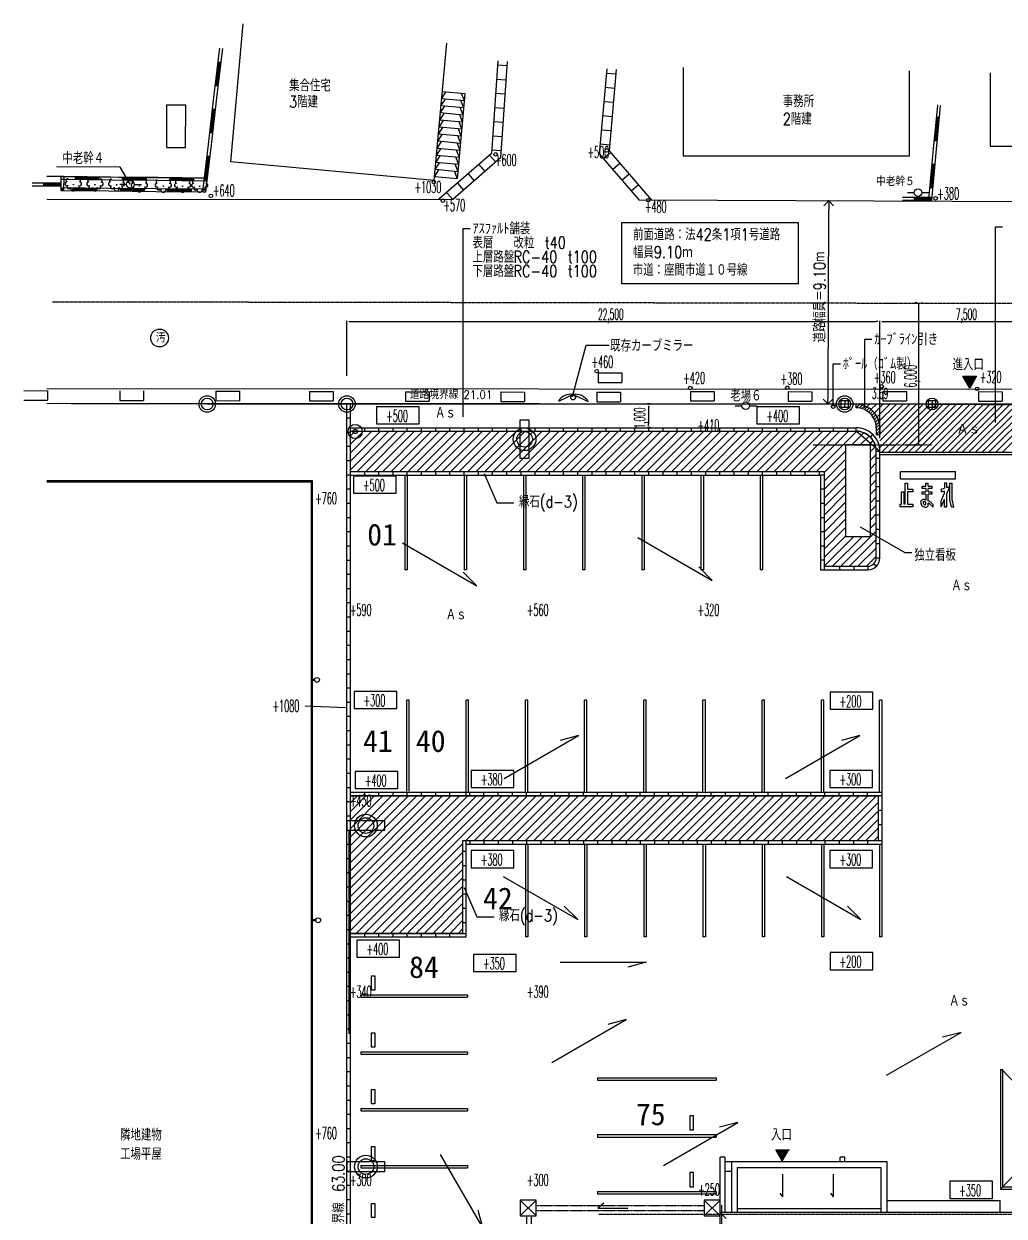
# Model space of a CAD drawing. Header units: millimetres. Extents: x 5204 to 163252, y 3613 to 115772.
# Drawn here: x 8666 to 50058, y 62068 to 112410 of the extents above; entities that cross this region are included whole.
import ezdxf

# ---------------------------------------------------------------- set-up
doc = ezdxf.new("R2010")
doc.units = ezdxf.units.MM
doc.header["$LTSCALE"] = 0.2
doc.linetypes.add('CENTER', pattern=[50.8, 31.75, -6.35, 6.35, -6.35])
doc.linetypes.add('HIDDEN', pattern=[0.375, 0.25, -0.125])
doc.layers.get('Defpoints').update_dxf_attribs({"color": 40})
for name, color, linetype in [('0-1', 7, 'Continuous'), ('0-9', 7, 'Continuous'), ('1_文字', 3, 'Continuous'), ('92 設備記述', 3, 'Continuous'), ('A_緑地', 3, 'Continuous')]:
    doc.layers.add(name, color=color, linetype=linetype)
doc.layers.add('A_通芯', color=8, linetype='Continuous', plot=False)
doc.styles.get("Standard").update_dxf_attribs({"font": 'simplex.shx', "width": 0.8, "height": 700, "bigfont": 'extfont2.shx'})
doc.styles.add('Standard-A', font='romans.shx', dxfattribs={"bigfont": 'extfont2.shx'})
doc.styles.add('ゴシック', font='MS Gothic.ttf', dxfattribs={"height": 4})

msp = doc.modelspace()

# ---------------------------------------------------------------- hatches: boundary and pattern name
at = {"layer": '1_文字'}
h = msp.add_hatch(color=256, dxfattribs=at)
h.dxf.hatch_style = 1
h.paths.add_polyline_path([(48894, 97533), (48317, 97533), (48606, 97034)])
h = msp.add_hatch(color=256, dxfattribs=at)
h.dxf.hatch_style = 1
h.paths.add_polyline_path([(40990, 64874), (40413, 64874), (40702, 64375)])
at = {"layer": 'A_緑地', "lineweight": 5, "true_color": 0x00ff00}
h = msp.add_hatch(dxfattribs=at)
h.set_pattern_fill('ANSI31', color=3, scale=80)
h.paths.add_polyline_path([(22458, 95206), (22458, 93506), (42458, 93506), (42458, 89506), (44308, 89506, 0.414216), (44658, 89856), (44658, 94356, 0.414213), (43808, 95206)])
h.paths.add_polyline_path([(43366, 90771), (44416, 90771), (44416, 94631), (43366, 94631)], flags=16)
h = msp.add_hatch(dxfattribs=at)
h.set_pattern_fill('ANSI31', color=3, scale=80)
h.set_pattern_definition([(45, (46845.02, -984.78), (-179.6051, 179.6051), [])])
h.paths.add_polyline_path([(44742, 79809), (22458, 79809), (22458, 74009), (27192, 74009), (27192, 77909), (44742, 77909)])

# ---------------------------------------------------------------- linework, layer by layer
at = {"layer": '0-1', "color": 7, "linetype": 'Continuous'}
for p, q in [((17918, 112410), (17386, 106578)), ((16695, 109300), (16929, 111286)), ((16819, 109285), (17053, 111271)), ((16929, 111286), (16941, 111387)), ((16929, 111286), (16941, 111387)), ((17053, 111271), (17065, 111373)), ((17053, 111271), (17065, 111373)), ((25991, 105794), (26520, 111600)), ((16766, 109795), (16883, 110788)), ((16895, 110786), (16778, 109793)), ((16791, 109792), (16908, 110785)), ((16920, 110784), (16803, 109790)), ((16816, 109789), (16933, 110782)), ((16945, 110781), (16828, 109787)), ((16840, 109786), (16957, 110779)), ((16970, 110778), (16853, 109785)), ((16865, 109783), (16982, 110776)), ((16995, 110775), (16870, 110789)), ((28681, 110851), (28410, 106939)), ((29080, 110824), (28798, 106747)), ((28669, 110675), (29068, 110648)), ((33276, 110510), (32962, 106918)), ((33260, 110327), (33658, 110293)), ((33674, 110476), (33375, 107051)), ((36512, 110568), (36512, 106834)), ((46057, 106834), (46057, 110420)), ((49461, 110346), (49461, 107241)), ((16878, 109782), (16753, 109796)), ((28627, 110077), (29026, 110049)), ((16461, 107313), (16695, 109300)), ((16585, 107299), (16819, 109285)), ((26306, 109244), (26491, 109527)), ((27274, 109155), (26306, 109244)), ((27301, 109454), (26333, 109542)), ((26974, 105869), (27301, 109454)), ((27274, 109155), (27151, 109470)), ((28586, 109478), (28985, 109451)), ((33208, 109730), (33606, 109695)), ((14698, 107189), (14703, 108989)), ((14703, 108989), (15503, 108986)), ((15498, 107186), (15503, 108986)), ((16532, 107809), (16649, 108802)), ((16661, 108800), (16544, 107807)), ((16557, 107806), (16674, 108799)), ((16686, 108797), (16569, 107804)), ((16582, 107803), (16699, 108796)), ((16711, 108794), (16594, 107801)), ((16606, 107800), (16723, 108793)), ((16736, 108791), (16619, 107798)), ((16631, 107797), (16748, 108790)), ((16761, 108788), (16636, 108803)), ((26251, 108646), (26437, 108930)), ((26279, 108945), (26464, 109228)), ((27247, 108857), (26279, 108945)), ((27220, 108558), (27096, 108873)), ((27247, 108857), (27123, 109172)), ((28544, 108880), (28943, 108852)), ((33155, 109132), (33554, 109097)), ((47067, 106973), (47251, 108965)), ((47191, 106962), (47376, 108953)), ((47251, 108965), (47253, 108986)), ((47251, 108965), (47253, 108986)), ((47376, 108953), (47378, 108975)), ((47376, 108953), (47378, 108975)), ((26197, 108049), (26382, 108332)), ((26224, 108347), (26410, 108631)), ((27192, 108259), (26224, 108347)), ((27220, 108558), (26251, 108646)), ((27165, 107960), (27042, 108275)), ((27192, 108259), (27069, 108574)), ((28503, 108281), (28902, 108253)), ((33103, 108534), (33502, 108499)), ((47125, 107470), (47218, 108466)), ((47230, 108464), (47138, 107469)), ((47150, 107468), (47243, 108463)), ((47255, 108462), (47163, 107466)), ((47175, 107465), (47267, 108461)), ((47280, 108460), (47188, 107464)), ((47200, 107463), (47292, 108459)), ((47330, 108455), (47205, 108467)), ((47305, 108457), (47212, 107462)), ((47225, 107461), (47317, 108456)), ((16644, 107795), (16519, 107810)), ((26142, 107451), (26328, 107735)), ((26170, 107750), (26355, 108033)), ((27138, 107662), (26170, 107750)), ((27165, 107960), (26197, 108049)), ((27138, 107662), (27014, 107977)), ((33051, 107937), (33449, 107902)), ((16227, 105327), (16461, 107313)), ((16351, 105313), (16585, 107299)), ((26115, 107152), (26301, 107436)), ((27111, 107363), (26142, 107451)), ((27083, 107064), (26960, 107379)), ((27111, 107363), (26987, 107678)), ((28462, 107683), (28861, 107655)), ((28462, 107683), (28861, 107655)), ((32999, 107339), (33397, 107304)), ((47237, 107459), (47113, 107471)), ((49461, 107241), (60005, 107241)), ((14698, 107189), (15498, 107186)), ((16298, 105822), (16415, 106815)), ((16427, 106814), (16310, 105821)), ((16323, 105819), (16440, 106812)), ((16452, 106811), (16335, 105818)), ((16347, 105816), (16464, 106810)), ((16477, 106808), (16360, 105815)), ((16372, 105813), (16489, 106807)), ((16502, 106805), (16385, 105812)), ((16397, 105811), (16514, 106804)), ((16527, 106802), (16402, 106817)), ((26061, 106555), (26246, 106838)), ((26088, 106854), (26273, 107137)), ((27056, 106765), (26088, 106854)), ((27083, 107064), (26115, 107152)), ((28410, 106939), (26173, 104987)), ((28798, 106747), (26782, 104988)), ((27029, 106467), (26906, 106781)), ((27056, 106765), (26933, 107080)), ((28326, 106866), (28589, 106565)), ((28420, 107084), (28819, 107056)), ((32962, 106918), (34644, 104960)), ((33133, 106720), (33436, 106980)), ((33375, 107051), (35172, 104958)), ((36512, 106834), (46057, 106834)), ((46882, 104982), (47067, 106973)), ((47006, 104970), (47191, 106962)), ((25991, 105794), (17386, 106578)), ((26006, 105957), (26192, 106241)), ((26034, 106256), (26219, 106540)), ((27002, 106168), (26034, 106256)), ((27029, 106467), (26061, 106555)), ((27002, 106168), (26878, 106483)), ((27874, 106472), (28137, 106170)), ((33524, 106264), (33827, 106525)), ((46941, 105478), (47033, 106474)), ((47045, 106473), (46953, 105477)), ((46965, 105476), (47058, 106472)), ((47070, 106471), (46978, 105475)), ((46990, 105474), (47083, 106470)), ((47095, 106468), (47003, 105473)), ((47015, 105471), (47108, 106467)), ((47145, 106464), (47020, 106475)), ((47145, 106464), (47020, 106475)), ((47120, 106466), (47028, 105470)), ((47040, 105469), (47133, 106465)), ((10223, 105959), (9642, 105960)), ((10223, 105959), (10222, 105373)), ((10333, 105833), (10222, 105834)), ((10223, 105959), (16334, 105899)), ((10334, 105958), (10223, 105959)), ((12333, 105813), (10333, 105833)), ((12334, 105938), (10334, 105958)), ((10348, 105958), (10347, 105372)), ((10834, 105953), (10833, 105828)), ((10833, 105903), (11833, 105893)), ((11833, 105881), (10833, 105890)), ((10833, 105878), (11833, 105868)), ((11833, 105856), (10833, 105865)), ((10833, 105853), (11833, 105843)), ((11833, 105831), (10833, 105840)), ((11834, 105931), (10834, 105940)), ((10834, 105928), (11834, 105918)), ((11834, 105906), (10834, 105915)), ((11834, 105943), (11833, 105818)), ((14333, 105794), (12333, 105813)), ((14334, 105919), (12334, 105938)), ((12834, 105933), (12833, 105808)), ((12833, 105883), (13833, 105873)), ((13833, 105861), (12833, 105871)), ((12833, 105858), (13833, 105848)), ((13833, 105836), (12833, 105846)), ((12833, 105833), (13833, 105823)), ((13833, 105811), (12833, 105821)), ((13834, 105911), (12834, 105921)), ((12834, 105908), (13834, 105898)), ((13833, 105886), (12834, 105896)), ((13834, 105923), (13833, 105798)), ((16332, 105774), (14333, 105794)), ((16334, 105899), (14334, 105919)), ((14834, 105914), (14833, 105789)), ((15833, 105866), (14833, 105876)), ((14833, 105864), (15833, 105854)), ((15833, 105841), (14833, 105851)), ((14833, 105839), (15833, 105829)), ((15833, 105816), (14833, 105826)), ((14833, 105814), (15833, 105804)), ((15833, 105791), (14833, 105801)), ((15834, 105891), (14834, 105901)), ((14834, 105889), (15833, 105879)), ((15834, 105904), (15832, 105779)), ((16410, 105809), (16285, 105824)), ((26974, 105869), (26006, 105957)), ((26974, 105869), (26851, 106184)), ((27422, 106077), (27685, 105776)), ((33915, 105809), (34218, 106070)), ((9014, 105700), (10243, 105697)), ((9014, 105575), (10243, 105572)), ((9514, 105574), (9514, 105699)), ((9514, 105686), (10243, 105684)), ((10243, 105672), (9514, 105674)), ((9514, 105661), (10243, 105659)), ((10243, 105647), (9514, 105649)), ((9514, 105636), (10243, 105634)), ((10243, 105622), (9514, 105624)), ((9514, 105611), (10243, 105609)), ((10243, 105597), (9514, 105599)), ((9514, 105586), (10243, 105584)), ((10222, 105459), (10347, 105458)), ((10234, 105459), (10234, 105373)), ((10241, 105372), (12241, 105353)), ((10242, 105497), (12242, 105478)), ((10247, 105373), (10247, 105459)), ((10259, 105459), (10259, 105373)), ((10272, 105372), (10272, 105459)), ((10284, 105459), (10284, 105372)), ((10297, 105372), (10297, 105459)), ((10309, 105459), (10309, 105372)), ((10322, 105372), (10322, 105459)), ((10334, 105458), (10334, 105372)), ((10741, 105368), (10742, 105493)), ((10741, 105455), (11741, 105445)), ((11741, 105433), (10741, 105443)), ((10741, 105430), (11741, 105420)), ((11741, 105408), (10741, 105418)), ((10741, 105405), (11741, 105395)), ((11741, 105383), (10741, 105393)), ((10741, 105380), (11741, 105370)), ((10742, 105480), (11742, 105470)), ((11742, 105458), (10742, 105468)), ((11741, 105358), (11742, 105483)), ((12241, 105353), (14240, 105333)), ((12242, 105478), (14242, 105458)), ((12714, 105635), (13003, 105634)), ((12741, 105348), (12742, 105473)), ((12741, 105435), (13741, 105426)), ((13741, 105413), (12741, 105423)), ((12741, 105410), (13741, 105401)), ((13741, 105388), (12741, 105398)), ((12741, 105385), (13741, 105376)), ((13741, 105363), (12741, 105373)), ((12741, 105360), (13741, 105351)), ((12742, 105460), (13742, 105451)), ((13741, 105438), (12742, 105448)), ((13328, 105633), (13638, 105633)), ((13741, 105338), (13742, 105463)), ((14240, 105333), (16240, 105314)), ((14242, 105458), (16242, 105439)), ((14740, 105328), (14742, 105453)), ((15741, 105419), (14741, 105428)), ((14741, 105416), (15741, 105406)), ((15741, 105394), (14741, 105403)), ((14741, 105391), (15741, 105381)), ((15741, 105369), (14741, 105378)), ((14741, 105366), (15741, 105356)), ((15741, 105344), (14741, 105353)), ((14741, 105341), (15741, 105331)), ((14742, 105441), (15742, 105431)), ((15740, 105319), (15742, 105444)), ((16240, 105314), (16351, 105313)), ((16242, 105439), (16352, 105438)), ((26518, 105288), (26781, 104987)), ((26970, 105683), (27233, 105381)), ((34305, 105354), (34609, 105614)), ((45973, 105287), (46262, 105287)), ((46587, 105286), (46897, 105285)), ((47053, 105468), (46928, 105480)), ((47053, 105468), (46928, 105480)), ((26782, 104988), (9642, 104981)), ((103444, 104710), (34644, 104960)), ((42651, 104931), (42615, 104931)), ((45766, 105089), (47006, 105095)), ((45766, 104964), (47006, 104970)), ((46266, 104967), (46266, 105092)), ((46266, 105079), (47006, 105083)), ((47006, 105070), (46266, 105067)), ((46266, 105054), (47006, 105058)), ((47006, 105045), (46266, 105042)), ((46266, 105029), (47006, 105033)), ((47006, 105020), (46266, 105017)), ((46266, 105004), (47006, 105008)), ((47006, 104995), (46266, 104992)), ((46266, 104979), (47006, 104983)), ((46380, 100633), (46300, 100633)), ((46449, 94633), (46460, 100633)), ((46540, 100633), (46620, 100633)), ((22308, 97544), (22308, 99874)), ((22388, 99838), (22468, 99838)), ((22468, 99838), (44648, 99838)), ((44728, 99838), (44648, 99838)), ((44808, 94916), (44808, 99874)), ((44808, 94916), (44808, 99874)), ((44888, 99838), (44968, 99838)), ((44968, 99838), (52148, 99838)), ((32917, 97668), (32917, 97268)), ((32917, 97668), (33917, 97668)), ((33917, 97668), (33917, 97268)), ((32917, 97268), (33917, 97268)), ((8667, 96923), (9667, 96920)), ((9642, 97016), (106451, 96935)), ((9667, 96920), (9666, 96520)), ((12718, 96911), (12717, 96511)), ((13718, 96909), (13717, 96509)), ((16768, 96900), (16767, 96500)), ((16768, 96900), (17768, 96897)), ((17768, 96897), (17767, 96497)), ((20729, 96889), (20728, 96489)), ((20729, 96889), (21729, 96886)), ((21729, 96886), (21728, 96486)), ((21729, 96886), (21728, 96486)), ((24779, 96878), (24778, 96478)), ((24779, 96878), (25779, 96875)), ((25779, 96875), (25778, 96475)), ((28807, 96866), (28806, 96466)), ((28807, 96866), (29807, 96864)), ((29807, 96864), (29806, 96464)), ((31862, 96765), (31236, 96471)), ((31862, 96765), (32487, 96468)), ((32858, 96855), (32857, 96455)), ((32858, 96855), (33858, 96852)), ((33858, 96852), (33857, 96452)), ((36819, 96892), (36817, 96492)), ((36819, 96892), (37819, 96889)), ((37819, 96889), (37817, 96489)), ((40937, 96881), (40935, 96481)), ((40937, 96881), (41937, 96878)), ((41937, 96878), (41935, 96478)), ((44942, 96892), (44941, 96492)), ((44942, 96892), (45942, 96889)), ((45942, 96889), (45941, 96489)), ((48970, 96881), (48969, 96481)), ((48970, 96881), (49970, 96878)), ((49970, 96878), (49969, 96478)), ((8666, 96523), (9666, 96520)), ((9642, 96397), (106451, 96335)), ((12717, 96511), (13717, 96509)), ((16767, 96500), (17767, 96497)), ((20728, 96489), (21728, 96486)), ((22458, 96358), (22308, 96358)), ((22458, 33661), (22458, 96359)), ((25362, 96236), (23562, 96236)), ((23562, 96236), (23562, 95516)), ((24778, 96478), (25778, 96475)), ((25362, 95516), (25362, 96236)), ((28806, 96466), (29806, 96464)), ((32857, 96455), (33857, 96452)), ((35127, 96361), (35003, 96361)), ((35039, 96281), (35039, 96201)), ((35039, 96201), (35039, 95521)), ((36817, 96492), (37817, 96489)), ((38697, 96286), (38986, 96285)), ((39311, 96284), (39621, 96283)), ((41418, 96236), (39618, 96236)), ((39618, 96236), (39618, 95516)), ((40935, 96481), (41935, 96478)), ((41418, 95516), (41418, 96236)), ((42620, 96359), (42656, 96359)), ((43808, 96199), (43808, 96349)), ((43808, 96341), (43817, 96349)), ((43808, 96199), (43948, 96339)), ((43939, 96189), (44066, 96315)), ((44055, 96163), (44172, 96281)), ((44157, 96124), (44270, 96236)), ((44250, 96075), (44359, 96184)), ((44941, 96492), (45941, 96489)), ((46458, 96206), (46458, 96356)), ((46866, 96206), (46866, 96506)), ((46866, 96506), (47166, 96505)), ((46866, 96356), (47166, 96355)), ((47166, 96205), (46866, 96206)), ((47016, 96506), (47016, 96206)), ((47166, 96505), (47166, 96205)), ((48969, 96481), (49969, 96478)), ((22458, 95758), (22308, 95758)), ((44333, 96017), (44440, 96124)), ((44408, 95951), (44515, 96057)), ((44475, 95876), (44582, 95983)), ((44533, 95793), (44642, 95902)), ((44582, 95700), (44694, 95813)), ((44621, 95598), (44739, 95716)), ((22458, 95158), (22308, 95158)), ((22458, 95359), (43808, 95359)), ((22458, 95209), (43808, 95209)), ((22458, 95206), (22461, 95209)), ((23058, 95209), (23058, 95359)), ((23562, 95516), (25362, 95516)), ((23658, 95209), (23658, 95359)), ((24258, 95209), (24258, 95359)), ((24858, 95209), (24858, 95359)), ((25458, 95209), (25458, 95359)), ((26058, 95209), (26058, 95359)), ((26658, 95209), (26658, 95359)), ((27258, 95209), (27258, 95359)), ((27858, 95209), (27858, 95359)), ((28458, 95209), (28458, 95359)), ((29058, 95209), (29058, 95359)), ((29658, 95209), (29658, 95359)), ((30258, 95209), (30258, 95359)), ((30858, 95209), (30858, 95359)), ((31458, 95209), (31458, 95359)), ((32058, 95209), (32058, 95359)), ((32658, 95209), (32658, 95359)), ((33258, 95209), (33258, 95359)), ((33858, 95209), (33858, 95359)), ((34458, 95209), (34458, 95359)), ((35119, 95361), (35003, 95361)), ((35039, 95441), (35039, 95521)), ((35058, 95209), (35058, 95359)), ((35658, 95209), (35658, 95359)), ((36258, 95209), (36258, 95359)), ((36858, 95209), (36858, 95359)), ((37458, 95209), (37458, 95359)), ((38058, 95209), (38058, 95359)), ((38658, 95209), (38658, 95359)), ((39258, 95209), (39258, 95359)), ((39618, 95516), (41418, 95516)), ((39858, 95209), (39858, 95359)), ((40458, 95209), (40458, 95359)), ((41058, 95209), (41058, 95359)), ((41658, 95209), (41658, 95359)), ((42258, 95209), (42258, 95359)), ((42858, 95209), (42858, 95359)), ((43458, 95209), (43458, 95359)), ((43808, 95209), (43808, 95359)), ((44808, 94359), (43808, 95209)), ((44648, 95483), (44774, 95609)), ((44658, 95352), (44798, 95492)), ((44658, 95211), (44808, 95361)), ((44658, 95349), (44658, 95068)), ((44658, 95069), (44808, 95219)), ((44808, 95349), (44808, 95068)), ((44409, 94960), (44515, 95066)), ((44658, 95068), (44808, 95068)), ((44798, 95068), (44808, 95078)), ((22458, 94558), (22308, 94558)), ((44808, 94359), (44658, 94359)), ((44658, 89859), (44658, 94359)), ((44808, 89859), (44808, 94359)), ((52308, 94309), (44808, 94309)), ((52308, 94209), (44808, 94209)), ((46369, 94633), (46289, 94633)), ((46529, 94633), (46609, 94633)), ((22458, 93958), (22308, 93958)), ((44808, 94059), (44658, 94059)), ((22458, 93358), (22308, 93358)), ((22458, 93509), (42458, 93509)), ((22458, 93359), (42308, 93359)), ((22586, 93316), (22586, 92596)), ((24386, 93316), (22586, 93316)), ((23058, 93359), (23058, 93509)), ((23658, 93359), (23658, 93509)), ((24258, 93359), (24258, 93509)), ((24386, 92596), (24386, 93316)), ((24758, 93359), (24758, 89359)), ((24858, 93359), (24858, 93509)), ((24858, 93359), (24858, 89359)), ((25458, 93359), (25458, 93509)), ((26058, 93359), (26058, 93509)), ((26658, 93359), (26658, 93509)), ((27258, 93359), (27258, 93509)), ((27258, 93359), (27258, 89359)), ((27358, 93359), (27358, 89359)), ((27858, 93359), (27858, 93509)), ((28098, 93418), (28638, 92180)), ((28458, 93359), (28458, 93509)), ((29058, 93359), (29058, 93509)), ((29658, 93359), (29658, 93509)), ((29758, 93359), (29758, 89359)), ((29858, 93359), (29858, 89359)), ((30258, 93359), (30258, 93509)), ((30858, 93359), (30858, 93509)), ((31458, 93359), (31458, 93509)), ((32058, 93359), (32058, 93509)), ((32258, 93359), (32258, 89359)), ((32358, 93359), (32358, 89359)), ((32658, 93359), (32658, 93509)), ((33258, 93359), (33258, 93509)), ((33858, 93359), (33858, 93509)), ((34458, 93359), (34458, 93509)), ((34758, 93359), (34758, 89359)), ((34858, 93359), (34858, 89359)), ((35058, 93359), (35058, 93509)), ((35658, 93359), (35658, 93509)), ((36258, 93359), (36258, 93509)), ((36858, 93359), (36858, 93509)), ((37258, 93359), (37258, 89359)), ((37358, 93359), (37358, 89359)), ((37458, 93359), (37458, 93509)), ((38058, 93359), (38058, 93509)), ((38658, 93359), (38658, 93509)), ((39258, 93359), (39258, 93509)), ((39758, 93359), (39758, 89359)), ((39858, 93359), (39858, 93509)), ((39858, 93359), (39858, 89359)), ((40458, 93359), (40458, 93509)), ((41058, 93359), (41058, 93509)), ((41658, 93359), (41658, 93509)), ((42258, 93359), (42258, 93509)), ((42458, 93359), (42308, 93359)), ((42308, 93359), (42308, 89359)), ((42458, 93509), (42458, 89359)), ((44808, 93459), (44658, 93459)), ((45675, 93202), (45675, 93502)), ((45675, 93502), (48008, 93502)), ((45675, 93202), (48008, 93202)), ((48008, 93202), (48008, 93502)), ((20858, 93109), (9642, 93109)), ((20858, 41009), (20858, 93109)), ((22458, 92758), (22308, 92758)), ((42458, 92759), (42308, 92759)), ((44808, 92859), (44658, 92859)), ((45727, 92123), (45728, 92656)), ((45728, 92656), (45828, 92656)), ((45828, 92656), (45828, 92123)), ((45884, 93023), (45984, 93023)), ((45884, 92123), (45884, 93023)), ((45984, 93023), (45984, 92756)), ((45984, 92756), (46201, 92756)), ((45984, 92756), (46201, 92756)), ((45984, 92656), (45984, 92123)), ((46201, 92656), (45984, 92656)), ((46201, 92756), (46201, 92656)), ((46601, 92789), (46601, 92889)), ((46601, 92889), (46751, 92889)), ((46751, 92789), (46601, 92789)), ((46601, 92556), (46601, 92656)), ((46601, 92656), (46751, 92656)), ((46751, 92889), (46751, 93023)), ((46751, 93023), (46851, 93023)), ((46751, 92789), (46751, 92656)), ((46851, 92889), (46851, 93023)), ((46851, 92889), (47001, 92889)), ((46851, 92889), (47001, 92889)), ((46851, 92656), (46851, 92789)), ((47001, 92789), (46851, 92789)), ((46851, 92656), (47001, 92656)), ((46851, 92656), (47001, 92656)), ((47001, 92889), (47001, 92789)), ((47001, 92656), (47001, 92556)), ((47401, 92756), (47534, 92800)), ((47401, 92756), (47401, 92651)), ((47401, 92651), (47534, 92694)), ((47534, 93023), (47534, 92800)), ((47634, 93023), (47534, 93023)), ((47534, 92588), (47534, 92694)), ((47634, 92832), (47634, 93023)), ((47634, 92832), (47766, 92876)), ((47634, 92567), (47766, 92876)), ((47768, 93023), (47868, 93023)), ((47768, 92317), (47768, 93023)), ((47868, 92328), (47868, 93023)), ((22458, 92158), (22308, 92158)), ((22586, 92596), (24386, 92596)), ((28638, 92180), (29360, 92180)), ((42458, 92159), (42308, 92159)), ((44808, 92259), (44658, 92259)), ((46751, 92556), (46601, 92556)), ((46751, 92556), (46751, 92301)), ((46751, 92123), (46751, 92200)), ((46851, 92273), (46851, 92556)), ((47001, 92556), (46851, 92556)), ((46851, 92063), (46851, 92170)), ((46900, 92138), (47067, 92003)), ((46990, 92175), (47067, 92107)), ((47401, 92277), (47534, 92588)), ((47401, 92023), (47534, 92334)), ((47401, 92023), (47401, 92277)), ((47534, 92023), (47534, 92334)), ((47634, 92023), (47634, 92567)), ((47832, 92023), (47768, 92317)), ((47934, 92023), (47868, 92328)), ((44808, 91659), (44658, 91659)), ((45668, 92123), (45727, 92123)), ((45668, 92023), (45668, 92123)), ((46201, 92023), (45668, 92023)), ((45884, 92123), (45828, 92123)), ((45984, 92123), (46201, 92123)), ((46201, 92123), (46201, 92023)), ((46715, 92104), (46751, 92123)), ((46768, 92003), (46812, 92023)), ((46812, 92023), (46851, 92063)), ((47067, 92003), (47067, 92107)), ((47634, 92023), (47534, 92023)), ((47534, 92023), (47634, 92023)), ((47832, 92023), (47934, 92023)), ((22458, 91558), (22308, 91558)), ((42458, 91559), (42308, 91559)), ((22458, 90958), (22308, 90958)), ((34588, 90723), (37729, 88910)), ((42458, 90959), (42308, 90959)), ((44808, 91059), (44658, 91059)), ((22458, 90358), (22308, 90358)), ((24648, 90500), (27789, 88687)), ((42458, 90359), (42308, 90359)), ((44808, 90459), (44658, 90459)), ((22458, 89758), (22308, 89758)), ((42458, 89759), (42308, 89759)), ((44556, 89611), (44662, 89505)), ((44658, 89859), (44808, 89859)), ((22458, 89158), (22308, 89158)), ((24858, 89359), (24758, 89359)), ((27789, 88687), (27221, 89254)), ((27358, 89359), (27258, 89359)), ((29858, 89359), (29758, 89359)), ((32358, 89359), (32258, 89359)), ((34858, 89359), (34758, 89359)), ((37729, 88910), (37161, 89477)), ((37358, 89359), (37258, 89359)), ((39858, 89359), (39758, 89359)), ((42308, 89359), (44308, 89359)), ((42458, 89509), (44308, 89509)), ((43108, 89509), (43108, 89359)), ((43708, 89509), (43708, 89359)), ((44308, 89509), (44308, 89359)), ((22458, 88558), (22308, 88558)), ((22458, 87958), (22308, 87958)), ((22458, 87358), (22308, 87358)), ((22458, 86758), (22308, 86758)), ((22458, 86158), (22308, 86158)), ((22458, 85558), (22308, 85558)), ((20946, 84729), (20858, 84729)), ((20946, 84729), (20858, 84729)), ((20946, 84689), (20858, 84689)), ((20946, 84689), (20858, 84689)), ((22458, 84958), (22308, 84958)), ((22458, 84358), (22308, 84358)), ((22608, 84224), (22608, 83504)), ((24408, 84224), (22608, 84224)), ((24408, 83504), (24408, 84224)), ((42709, 84187), (42709, 83467)), ((44509, 84187), (42709, 84187)), ((44509, 83467), (44509, 84187)), ((22245, 83526), (20541, 83604)), ((22458, 83758), (22308, 83758)), ((24942, 83859), (24842, 83859)), ((24842, 80009), (24842, 83859)), ((24942, 80009), (24942, 83859)), ((27442, 83859), (27342, 83859)), ((27342, 80009), (27342, 83859)), ((27442, 79959), (27442, 83859)), ((29942, 83859), (29842, 83859)), ((29842, 79959), (29842, 83859)), ((29942, 79959), (29942, 83859)), ((32442, 83859), (32342, 83859)), ((32342, 79959), (32342, 83859)), ((32442, 79959), (32442, 83859)), ((34942, 83859), (34842, 83859)), ((34842, 79959), (34842, 83859)), ((34942, 79959), (34942, 83859)), ((37442, 83859), (37342, 83859)), ((37342, 79959), (37342, 83859)), ((37442, 79959), (37442, 83859)), ((39942, 83859), (39842, 83859)), ((39842, 79959), (39842, 83859)), ((39942, 79959), (39942, 83859)), ((42442, 83859), (42342, 83859)), ((42342, 79959), (42342, 83859)), ((42442, 79959), (42442, 83859)), ((44892, 83859), (44792, 83859)), ((44792, 79959), (44792, 83859)), ((44892, 83859), (44892, 79959)), ((22458, 83158), (22308, 83158)), ((22608, 83504), (24408, 83504)), ((42709, 83467), (44509, 83467)), ((22458, 82558), (22308, 82558)), ((28950, 80550), (32091, 82363)), ((32091, 82363), (31316, 82155)), ((40819, 80550), (43960, 82363)), ((43960, 82363), (43185, 82155)), ((22458, 81958), (22308, 81958)), ((22458, 81358), (22308, 81358)), ((22458, 80758), (22308, 80758)), ((22659, 80839), (22659, 80119)), ((24459, 80839), (22659, 80839)), ((24459, 80119), (24459, 80839)), ((29357, 80890), (27557, 80890)), ((27557, 80890), (27557, 80170)), ((29357, 80170), (29357, 80890)), ((42703, 80890), (42703, 80170)), ((44503, 80890), (42703, 80890)), ((44503, 80170), (44503, 80890)), ((22458, 80158), (22308, 80158)), ((22659, 80119), (24459, 80119)), ((27557, 80170), (29357, 80170)), ((42703, 80170), (44503, 80170)), ((22458, 79558), (22308, 79558)), ((27342, 79959), (22458, 79959)), ((27342, 79809), (22458, 79809)), ((23058, 79809), (23058, 79959)), ((23658, 79809), (23658, 79959)), ((24258, 79809), (24258, 79959)), ((24858, 79809), (24858, 79959)), ((25458, 79809), (25458, 79959)), ((26058, 79809), (26058, 79959)), ((26658, 79809), (26658, 79959)), ((27342, 79809), (27342, 80009)), ((44892, 79959), (27342, 79959)), ((44892, 79809), (27342, 79809)), ((27492, 79809), (27492, 79959)), ((28092, 79809), (28092, 79959)), ((28692, 79809), (28692, 79959)), ((29292, 79809), (29292, 79959)), ((29892, 79809), (29892, 79959)), ((30492, 79809), (30492, 79959)), ((31092, 79809), (31092, 79959)), ((31692, 79809), (31692, 79959)), ((32292, 79809), (32292, 79959)), ((32892, 79809), (32892, 79959)), ((33492, 79809), (33492, 79959)), ((34092, 79809), (34092, 79959)), ((34692, 79809), (34692, 79959)), ((35292, 79809), (35292, 79959)), ((35892, 79809), (35892, 79959)), ((36492, 79809), (36492, 79959)), ((37092, 79809), (37092, 79959)), ((37692, 79809), (37692, 79959)), ((38292, 79809), (38292, 79959)), ((38892, 79809), (38892, 79959)), ((39492, 79809), (39492, 79959)), ((40092, 79809), (40092, 79959)), ((40692, 79809), (40692, 79959)), ((41292, 79809), (41292, 79959)), ((41892, 79809), (41892, 79959)), ((42492, 79809), (42492, 79959)), ((43092, 79809), (43092, 79959)), ((43692, 79809), (43692, 79959)), ((44292, 79809), (44292, 79959)), ((44742, 79809), (44742, 77909)), ((44892, 79959), (44892, 77759)), ((44742, 79209), (44892, 79209)), ((22458, 78958), (22308, 78958)), ((44742, 78609), (44892, 78609)), ((22458, 78358), (22308, 78358)), ((22392, 78359), (22392, 72159)), ((22458, 77758), (22308, 77758)), ((27192, 77909), (27192, 74009)), ((44892, 77909), (27192, 77909)), ((27342, 73859), (27342, 77909)), ((44892, 77759), (27342, 77759)), ((27492, 77909), (27492, 77759)), ((28092, 77909), (28092, 77759)), ((28692, 77909), (28692, 77759)), ((29292, 77909), (29292, 77759)), ((29842, 77759), (29842, 73859)), ((29892, 77909), (29892, 77759)), ((29942, 77759), (29942, 73859)), ((30492, 77909), (30492, 77759)), ((31092, 77909), (31092, 77759)), ((31692, 77909), (31692, 77759)), ((32292, 77909), (32292, 77759)), ((32342, 77759), (32342, 73859)), ((32442, 77759), (32442, 73859)), ((32892, 77909), (32892, 77759)), ((33492, 77909), (33492, 77759)), ((34092, 77909), (34092, 77759)), ((34692, 77909), (34692, 77759)), ((34842, 77759), (34842, 73859)), ((34942, 77759), (34942, 73859)), ((35292, 77909), (35292, 77759)), ((35892, 77909), (35892, 77759)), ((36492, 77909), (36492, 77759)), ((37092, 77909), (37092, 77759)), ((37342, 77759), (37342, 73859)), ((37442, 77759), (37442, 73859)), ((37692, 77909), (37692, 77759)), ((38292, 77909), (38292, 77759)), ((38892, 77909), (38892, 77759)), ((39492, 77909), (39492, 77759)), ((39842, 77759), (39842, 73859)), ((39942, 77759), (39942, 73859)), ((40092, 77909), (40092, 77759)), ((40692, 77909), (40692, 77759)), ((41292, 77909), (41292, 77759)), ((41892, 77909), (41892, 77759)), ((42342, 77759), (42342, 73859)), ((42442, 77759), (42442, 73859)), ((42492, 77909), (42492, 77759)), ((43092, 77909), (43092, 77759)), ((43692, 77909), (43692, 77759)), ((44292, 77909), (44292, 77759)), ((44792, 77759), (44792, 73859)), ((44892, 77759), (44892, 73859)), ((22458, 77158), (22308, 77158)), ((27342, 77459), (27192, 77459)), ((27557, 77501), (27557, 76781)), ((29357, 77501), (27557, 77501)), ((29357, 76781), (29357, 77501)), ((44503, 77501), (42703, 77501)), ((42703, 77501), (42703, 76781)), ((44503, 76781), (44503, 77501)), ((22458, 76558), (22308, 76558)), ((27342, 76859), (27192, 76859)), ((27557, 76781), (29357, 76781)), ((42703, 76781), (44503, 76781)), ((27342, 76259), (27192, 76259)), ((28910, 76407), (32051, 74593)), ((40863, 76407), (44004, 74593)), ((22458, 75958), (22308, 75958)), ((27342, 75659), (27192, 75659)), ((22458, 75358), (22308, 75358)), ((27342, 75059), (27192, 75059)), ((32051, 74593), (31484, 75160)), ((44004, 74593), (43437, 75160)), ((20996, 74579), (20858, 74579)), ((20996, 74579), (20858, 74579)), ((20996, 74539), (20858, 74539)), ((20996, 74539), (20858, 74539)), ((22458, 74758), (22308, 74758)), ((22458, 74158), (22308, 74158)), ((22458, 74009), (27342, 74009)), ((23058, 73859), (23058, 74009)), ((23658, 73859), (23658, 74009)), ((24258, 73859), (24258, 74009)), ((24858, 73859), (24858, 74009)), ((25458, 73859), (25458, 74009)), ((26058, 73859), (26058, 74009)), ((26658, 73859), (26658, 74009)), ((27342, 74459), (27192, 74459)), ((22458, 73558), (22308, 73558)), ((22458, 73859), (27342, 73859)), ((22732, 73727), (22732, 73007)), ((24532, 73727), (22732, 73727)), ((24532, 73007), (24532, 73727)), ((29942, 73859), (29842, 73859)), ((32442, 73859), (32342, 73859)), ((34942, 73859), (34842, 73859)), ((37442, 73859), (37342, 73859)), ((39942, 73859), (39842, 73859)), ((42442, 73859), (42342, 73859)), ((44892, 73859), (44792, 73859)), ((22732, 73007), (24532, 73007)), ((27652, 73120), (27652, 72400)), ((29452, 73120), (27652, 73120)), ((29452, 72400), (29452, 73120)), ((42709, 73195), (42709, 72475)), ((44509, 73195), (42709, 73195)), ((44509, 72475), (44509, 73195)), ((22458, 72958), (22308, 72958)), ((31316, 72785), (34943, 72785)), ((34943, 72785), (34168, 72577)), ((22458, 72358), (22308, 72358)), ((22392, 72159), (22392, 69759)), ((27652, 72400), (29452, 72400)), ((42709, 72475), (44509, 72475)), ((22458, 71758), (22308, 71758)), ((22458, 71158), (22308, 71158)), ((22892, 71409), (27392, 71409)), ((22892, 71409), (22892, 71309)), ((22892, 71309), (27392, 71309)), ((27392, 71409), (27392, 71309)), ((22458, 70558), (22308, 70558)), ((30960, 68560), (34101, 70374)), ((34101, 70374), (33326, 70166)), ((22458, 69958), (22308, 69958)), ((45096, 68015), (48237, 69828)), ((48237, 69828), (47462, 69621)), ((22458, 69358), (22308, 69358)), ((22892, 69009), (27392, 69009)), ((22892, 69009), (22892, 68909)), ((27392, 69009), (27392, 68909)), ((22458, 68758), (22308, 68758)), ((22892, 68909), (27392, 68909)), ((22458, 68158), (22308, 68158)), ((49908, 68259), (50008, 68259)), ((49908, 68259), (49908, 63205)), ((50008, 63305), (50008, 68259)), ((22458, 67558), (22308, 67558)), ((32892, 67909), (37892, 67909)), ((32892, 67909), (32892, 67809)), ((32892, 67809), (37892, 67809)), ((37892, 67909), (37892, 67809)), ((22458, 66958), (22308, 66958)), ((22892, 66609), (27392, 66609)), ((22892, 66609), (22892, 66509)), ((22892, 66509), (27392, 66509)), ((27392, 66609), (27392, 66509)), ((22458, 66358), (22308, 66358)), ((35678, 64213), (38819, 66027)), ((38819, 66027), (38044, 65819)), ((22458, 65758), (22308, 65758)), ((32892, 65509), (37892, 65509)), ((32892, 65509), (32892, 65409)), ((37892, 65509), (37892, 65409)), ((22458, 65158), (22308, 65158)), ((32892, 65409), (37892, 65409)), ((22458, 64558), (22308, 64558)), ((26248, 64674), (28062, 61533)), ((38072, 62225), (38072, 64553)), ((38272, 64553), (38072, 64553)), ((38272, 62225), (38272, 64553)), ((43332, 64553), (43132, 64553)), ((43132, 64375), (43132, 64553)), ((43332, 64375), (43332, 64553)), ((22458, 63958), (22308, 63958)), ((22892, 64209), (22892, 64109)), ((22892, 64209), (27392, 64209)), ((22892, 64109), (27392, 64109)), ((27392, 64209), (27392, 64109)), ((38542, 64355), (38272, 64355)), ((38542, 63955), (38272, 63955)), ((38542, 64375), (45102, 64375)), ((38542, 64375), (38542, 62225)), ((38792, 64125), (38792, 62225)), ((38792, 64125), (44852, 64125)), ((44852, 64125), (44852, 62225)), ((45102, 64375), (45102, 62225)), ((40693, 63836), (40693, 62877)), ((42842, 63836), (42842, 62877)), ((49561, 63540), (47761, 63540)), ((47761, 63540), (47761, 62820)), ((49561, 62820), (49561, 63540)), ((22458, 63358), (22308, 63358)), ((32892, 63109), (37892, 63109)), ((32892, 63109), (32892, 63009)), ((32892, 63009), (37892, 63009)), ((37892, 63109), (37892, 63009)), ((40583, 63036), (40693, 62877)), ((42732, 63036), (42842, 62877)), ((49908, 63205), (83508, 63205)), ((50008, 63305), (52258, 63305)), ((22458, 62758), (22308, 62758)), ((29627, 62750), (29627, 62075)), ((29627, 62750), (30302, 62075)), ((29627, 62075), (30302, 62750)), ((30302, 62750), (29627, 62750)), ((30302, 62075), (30302, 62750)), ((33149, 62622), (32902, 62412)), ((37397, 62750), (37397, 62075)), ((37397, 62750), (38072, 62075)), ((37397, 62075), (38072, 62750)), ((38072, 62750), (37397, 62750)), ((45102, 62725), (49892, 62725)), ((47761, 62820), (49561, 62820)), ((49892, 62225), (49892, 62725)), ((22458, 62158), (22308, 62158)), ((28062, 61533), (27854, 62308)), ((29627, 62075), (30302, 62075)), ((32902, 62412), (34175, 62412)), ((37397, 62075), (38072, 62075)), ((38072, 62225), (38322, 61975)), ((38072, 34895), (38072, 62225)), ((86412, 62225), (38072, 62225)), ((44852, 62375), (38792, 62375))]:
    msp.add_line(p, q, dxfattribs=at)
at = {"layer": '0-1', "color": 7}
for p, q in [((16408, 96359), (10664, 96359)), ((16408, 96359), (43325, 96359)), ((22308, 33358), (22308, 96359)), ((43174, 96209), (43175, 96509)), ((43474, 96209), (43174, 96209)), ((43175, 96509), (43475, 96509)), ((43175, 96359), (43475, 96359)), ((43325, 96509), (43324, 96209)), ((43325, 96359), (47016, 96356)), ((43475, 96509), (43474, 96209)), ((43808, 96349), (43818, 96359)), ((44059, 96317), (44100, 96358)), ((44264, 96239), (44383, 96358)), ((44435, 96128), (44665, 96358)), ((44578, 95988), (44948, 96358)), ((44691, 95818), (45231, 96357)), ((44772, 95616), (45513, 96357)), ((44808, 95369), (45796, 96357)), ((44808, 95086), (46078, 96357)), ((44808, 94804), (46361, 96356)), ((44808, 94521), (46644, 96356)), ((44879, 94309), (46926, 96356)), ((45162, 94309), (47207, 96354)), ((45444, 94309), (47488, 96352)), ((45727, 94309), (47769, 96350)), ((46010, 94309), (48050, 96348)), ((46293, 94309), (48330, 96346)), ((46576, 94309), (48611, 96344)), ((46859, 94309), (48892, 96342)), ((47016, 96356), (65173, 96220)), ((47141, 94309), (49173, 96340)), ((47424, 94309), (49453, 96338)), ((47707, 94309), (49734, 96335)), ((47990, 94309), (50015, 96333)), ((48273, 94309), (50296, 96331)), ((48556, 94309), (50576, 96329)), ((48839, 94309), (50857, 96327)), ((49121, 94309), (51138, 96325)), ((49404, 94309), (51418, 96323)), ((49687, 94309), (51699, 96321)), ((49970, 94309), (51980, 96319)), ((20808, 93059), (9642, 93059)), ((20808, 41059), (20808, 93059))]:
    msp.add_line(p, q, dxfattribs=at)
at = {"layer": '0-1', "linetype": 'HIDDEN', "ltscale": 50}
msp.add_line((41996, 94641), (47007, 94632), dxfattribs=at)
at = {"layer": '0-1', "color": 8, "linetype": 'HIDDEN', "ltscale": 30}
for p, q in [((30302, 62512), (37397, 62512)), ((29889, 62075), (29889, 54066)), ((30089, 62075), (30089, 54066)), ((30302, 62312), (37397, 62312))]:
    msp.add_line(p, q, dxfattribs=at)
at = {"layer": '0-1', "color": 7, "linetype": 'Continuous', "const_width": 0.004}
for points in [[(46381, 100633, 1), (46540, 100633, 1)], [(46381, 100633, 1), (46540, 100633, 1)], [(22229, 99838, 1), (22387, 99838, 1)], [(44729, 99838, 1), (44887, 99838, 1)], [(44729, 99838, 1), (44887, 99838, 1)], [(34960, 96361, 1), (35118, 96361, 1)], [(34960, 95361, 1), (35118, 95361, 1)], [(46370, 94633, 1), (46528, 94633, 1)], [(46370, 94633, 1), (46528, 94633, 1)]]:
    msp.add_lwpolyline(points, format="xyb", close=True, dxfattribs=at)
at = {"layer": '0-1', "color": 7, "linetype": 'Continuous'}
for points in [[(29608, 94072), (30008, 94072), (30008, 95672), (29608, 95672), (29608, 94072), (29608, 94072)], [(22308, 78759), (22308, 78359), (23908, 78359), (23908, 78759), (22308, 78759), (22308, 78759)], [(23342, 71609), (23342, 72209), (23492, 72209), (23492, 71609), (23342, 71609), (23342, 71609)], [(23342, 69209), (23342, 69809), (23492, 69809), (23492, 69209), (23342, 69209), (23342, 69209)], [(23342, 66809), (23342, 67409), (23492, 67409), (23492, 66809), (23342, 66809), (23342, 66809)], [(36942, 65709), (36942, 66309), (36792, 66309), (36792, 65709), (36942, 65709), (36942, 65709)], [(23342, 64409), (23342, 65009), (23492, 65009), (23492, 64409), (23342, 64409), (23342, 64409)], [(22308, 64359), (22308, 63959), (23908, 63959), (23908, 64359), (22308, 64359), (22308, 64359)], [(36942, 63309), (36942, 63909), (36792, 63909), (36792, 63309), (36942, 63309), (36942, 63309)], [(23342, 62009), (23342, 62609), (23492, 62609), (23492, 62009), (23342, 62009), (23342, 62009)]]:
    msp.add_lwpolyline(points, close=True, dxfattribs=at)
at = {"layer": '0-1', "color": 7}
msp.add_lwpolyline([(43979, 91172), (45862, 90085), (46162, 90085)], dxfattribs=at)
at = {"layer": '0-1', "color": 7, "linetype": 'Continuous'}
for centre, radius in [((28590, 106898), 75), ((33274, 107065), 75), ((13166, 105634), 162), ((25975, 105734), 75), ((10754, 105618), 10.7), ((11667, 105615), 10.7), ((12581, 105612), 10.7), ((13543, 105562), 10.7), ((14553, 105559), 10.7), ((15370, 105557), 10.7), ((16092, 105555), 10.7), ((16563, 105148), 75), ((46424, 105286), 162), ((26355, 104945), 75), ((35025, 104966), 75), ((47162, 105045), 75), ((32855, 97746), 75), ((44888, 97102), 75), ((31855, 96631), 100), ((36804, 97035), 75), ((40902, 97046), 75), ((48918, 97001), 75), ((39148, 96284), 162), ((22657, 95198), 300), ((22657, 95198), 90.8), ((29808, 94872), 480), ((29808, 94872), 330), ((21044, 84709), 100), ((21044, 84709), 100), ((23108, 78559), 480), ((23108, 78559), 330), ((21094, 74559), 100), ((21094, 74559), 100), ((23108, 64159), 480), ((23108, 64159), 330)]:
    msp.add_circle(centre, radius, dxfattribs=at)
at = {"layer": '0-1', "color": 7}
for centre, radius in [((16408, 96359), 350), ((22308, 96359), 350), ((43325, 96359), 350), ((16408, 96359), 250), ((22308, 96359), 250), ((43325, 96359), 250), ((47016, 96356), 250)]:
    msp.add_circle(centre, radius, dxfattribs=at)
at = {"layer": '0-1', "color": 7, "linetype": 'Continuous'}
for centre, radius, start, end in [((10487, 105655), 79.2, 87.9701, 304.84), ((10513, 105798), 67.2, 69.8401, 249.84), ((10996, 105796), 67.2, 289.84, 109.84), ((11021, 105654), 79.2, 234.84, 91.71), ((11400, 105653), 79.2, 87.9701, 304.84), ((11426, 105795), 67.2, 69.8401, 249.84), ((11909, 105794), 67.2, 289.84, 109.84), ((11935, 105651), 79.2, 234.84, 91.71), ((12314, 105650), 79.2, 87.9701, 304.84), ((12340, 105793), 67.2, 69.8401, 249.84), ((12823, 105791), 67.2, 289.84, 109.84), ((12848, 105649), 79.2, 234.84, 91.71), ((13302, 105742), 67.2, 69.8401, 249.84), ((13785, 105740), 67.2, 289.84, 109.84), ((14312, 105739), 67.2, 69.8401, 249.84), ((14795, 105738), 67.2, 289.84, 109.84), ((15129, 105737), 67.2, 69.8401, 249.84), ((15612, 105735), 67.2, 289.84, 109.84), ((15851, 105735), 67.2, 69.8401, 249.84), ((16334, 105733), 67.2, 289.84, 109.84), ((10577, 105525), 79.2, 124.84, 341.71), ((10753, 105466), 106, 161.405, 18.275), ((10930, 105524), 79.2, 197.97, 54.84), ((11491, 105523), 79.2, 124.84, 341.71), ((11667, 105464), 106, 161.405, 18.275), ((11843, 105522), 79.2, 197.97, 54.84), ((12405, 105520), 79.2, 124.84, 341.71), ((12581, 105461), 106, 161.405, 18.275), ((12757, 105519), 79.2, 197.97, 54.84), ((13276, 105599), 79.2, 87.9701, 304.84), ((13366, 105469), 79.2, 124.84, 341.71), ((13542, 105411), 106, 161.405, 18.275), ((13719, 105468), 79.2, 197.97, 54.84), ((13810, 105598), 79.2, 234.84, 91.71), ((14286, 105597), 79.2, 87.9701, 304.84), ((14376, 105466), 79.2, 124.84, 341.71), ((14552, 105408), 106, 161.405, 18.275), ((14729, 105465), 79.2, 197.97, 54.84), ((14820, 105595), 79.2, 234.84, 91.71), ((15103, 105594), 79.2, 87.9701, 304.84), ((15194, 105464), 79.2, 124.84, 341.71), ((15370, 105405), 106, 161.405, 18.275), ((15546, 105463), 79.2, 197.97, 54.84), ((15638, 105593), 79.2, 234.84, 91.71), ((15825, 105592), 79.2, 87.9701, 304.84), ((15915, 105462), 79.2, 124.84, 341.71), ((16091, 105403), 106, 161.405, 18.275), ((16268, 105461), 79.2, 197.97, 54.84), ((16359, 105591), 79.2, 234.84, 91.71), ((31765, 96157), 616, 80.9434, 149.2628), ((31956, 96156), 616, 30.4172, 98.7366), ((43808, 95349), 1000, 0, 90.0004), ((43808, 95349), 850, 0, 90.0004), ((43808, 94359), 1000, 0, 90.0004), ((43808, 94359), 850, 0, 90.0004), ((46744, 92213), 212, 177.4038, 276.4112), ((46668, 92189), 140, 53.4996, 165.8251), ((46727, 92200), 96.9, 167.0311, 262.837), ((46685, 92173), 71.1, 22.1537, 137.0332), ((46662, 91858), 456, 43.9608, 65.5145), ((46823, 92073), 100, 39.7555, 73.8519), ((44308, 89859), 350, 270, 0), ((44308, 89859), 500, 270, 0)]:
    msp.add_arc(centre, radius, start, end, dxfattribs=at)
at = {"layer": '0-9', "color": 7, "linetype": 'Continuous'}
msp.add_lwpolyline([(43366, 90771), (44416, 90771), (44416, 94631), (43366, 94631), (43366, 90771)], close=True, dxfattribs=at)
at = {"layer": '1_文字', "color": 6}
for p, q in [((54708, 68259), (49908, 63205)), ((49958, 68259), (54658, 63305))]:
    msp.add_line(p, q, dxfattribs=at)
at = {"layer": '92 設備記述'}
for p, q in [((12738, 106358), (10045, 106366)), ((13152, 105635), (12738, 106358)), ((42450, 104732), (42651, 104931)), ((42651, 104931), (42650, 104531)), ((42651, 104931), (42850, 104731)), ((42621, 96759), (42650, 104531)), ((31833, 96680), (32412, 98841)), ((32412, 98841), (33381, 98841)), ((48317, 97533), (48894, 97533)), ((48606, 97034), (48317, 97533)), ((48894, 97533), (48606, 97034)), ((42620, 96359), (42621, 96759)), ((42620, 96359), (42421, 96560)), ((42821, 96559), (42620, 96359)), ((27256, 75948), (27796, 74710)), ((27796, 74710), (28518, 74710)), ((40413, 64874), (40990, 64874)), ((40702, 64375), (40413, 64874))]:
    msp.add_line(p, q, dxfattribs=at)
for points in [[(27210, 95820), (27210, 103765), (27510, 103765)], [(49689, 95583), (49689, 103844), (49989, 103844)], [(44172, 96194), (44172, 99092), (44472, 99092)], [(42844, 96271), (42844, 98055), (43144, 98055)]]:
    msp.add_lwpolyline(points, dxfattribs=at)
msp.add_lwpolyline([(33917, 104027), (41359, 104027), (41359, 101433), (33917, 101433), (33917, 104027), (33917, 104027)], close=True, dxfattribs=at)
for centre, radius in [((14398, 99145), 375), ((42842, 96249), 75)]:
    msp.add_circle(centre, radius, dxfattribs=at)
at = {"layer": 'A_緑地'}
for p, q in [((22458, 95206), (43808, 95206)), ((22458, 93506), (22458, 95206)), ((44658, 89856), (44658, 94356)), ((22458, 93506), (42458, 93506)), ((42458, 93506), (42458, 89506)), ((42458, 89506), (44308, 89506))]:
    msp.add_line(p, q, dxfattribs=at)
msp.add_lwpolyline([(22458, 79809), (44742, 79809), (44742, 77909), (27192, 77909), (27192, 74009), (22458, 74009), (22458, 79809)], dxfattribs=at)
for centre, radius, start, end in [((43808, 94356), 850, 0, 90.0004), ((44308, 89856), 350, 270, 0)]:
    msp.add_arc(centre, radius, start, end, dxfattribs=at)
at = {"layer": 'A_通芯', "linetype": 'CENTER', "ltscale": 2}
for p, q in [((9883, 100679), (84645, 100556)), ((38142, 25862), (38142, 62551)), ((32948, 62155), (117433, 62155))]:
    msp.add_line(p, q, dxfattribs=at)

# ---------------------------------------------------------------- texts
at = {"layer": '0-1', "color": 7, "width": 0.5}
for s, height, rotation, p in [('+500', 500, 359.84, (32464, 106747)), ('+600', 500, 359.84, (28552, 106413)), ('+1030', 500, 359.84, (25159, 105272)), ('+640', 500, 359.84, (16647, 105128)), ('+380', 500, 359.84, (47234, 104997)), ('+570', 500, 359.84, (26380, 104507)), ('+480', 500, 359.84, (34884, 104443)), ('+460', 500, 359.84, (32631, 97892)), ('+420', 500, 359.84, (36508, 97210)), ('+380', 500, 359.84, (40618, 97178)), ('+360', 500, 359.84, (44556, 97237)), ('6,000', 500, 89.8919, (46353, 97052)), ('+320', 500, 359.84, (49025, 97249)), ('1,000', 460, 90, (34903, 95327)), ('+500', 500, 359.84, (23964, 95607)), ('+410', 500, 359.84, (37111, 95210)), ('+400', 500, 359.84, (40019, 95607)), ('+500', 500, 359.84, (22987, 92687)), ('+760', 500, 359.84, (20965, 92125)), ('+590', 500, 359.84, (22427, 87416)), ('+560', 500, 359.84, (29902, 87416)), ('+320', 500, 359.84, (37111, 87416)), ('+300', 500, 359.84, (23010, 83595)), ('+1080', 500, 359.84, (19163, 83364)), ('+200', 500, 359.84, (43110, 83557)), ('+400', 500, 359.84, (23060, 80210)), ('+430', 500, 359.84, (22427, 79365)), ('+400', 500, 359.84, (23134, 73098)), ('+200', 500, 359.84, (43110, 72566)), ('+350', 500, 359.84, (28054, 72491)), ('+340', 500, 359.84, (22427, 71296)), ('+390', 500, 359.84, (29902, 71296)), ('+760', 500, 359.84, (20965, 65325)), ('+300', 500, 359.84, (22427, 63347)), ('+300', 500, 359.84, (29902, 63347)), ('+250', 500, 359.84, (37133, 62947)), ('+350', 500, 359.84, (48162, 62911))]:
    msp.add_text(s, height=height, rotation=rotation, dxfattribs=at).set_placement(p)
for s, height, p in [('22,500', 460, (32908, 99918)), ('7,500', 460, (48023, 99918)), ('3.69', 460, (44476, 96577)), ('+380', 500, (27959, 80261)), ('+300', 500, (43105, 80261)), ('+380', 500, (27959, 76872)), ('+300', 500, (43105, 76872))]:
    msp.add_text(s, height=height, dxfattribs=at).set_placement(p)
at = {"layer": '0-1', "color": 7}
msp.add_text('Ａｓ', height=460, dxfattribs=at).set_placement((48046, 95065))
at = {"layer": '92 設備記述', "style": 'Standard-A'}
for s, height, width, p in [('集合住宅', 500, 0.8, (19866, 109558)), ('3階建', 500, 0.8, (19866, 108873)), ('事務所', 500, 0.8, (40711, 108894)), ('2階建', 500, 0.8, (40711, 108149)), ('中老幹４', 500, 0.8, (10292, 106490)), ('中老幹５', 350, 0.9, (44647, 105566)), ('ｱｽﾌｧﾙﾄ舗装', 500, 0.8, (27610, 103515)), ('前面道路：法42条1項1号道路', 500, 0.8, (34388, 103268)), ('表層', 500, 0.8, (27610, 102921)), ('改粒\u3000t40', 500, 0.8, (29340, 102921)), ('上層路盤', 500, 0.8, (27610, 102321)), ('RC-40\u3000t100', 500, 0.8, (29340, 102321)), ('幅員9.10ｍ', 500, 0.8, (34388, 102522)), ('下層路盤', 500, 0.8, (27610, 101721)), ('RC-40\u3000t100', 500, 0.8, (29340, 101721)), ('市道：座間市道１０号線', 500, 0.8, (34379, 101772)), ('汚', 350, 0.9, (14242, 98964)), ('ｶｰﾌﾞﾗｲﾝ引き', 500, 0.8, (44572, 98842)), ('既存カーブミラー', 500, 0.8, (33422, 98574)), ('ﾎﾟｰﾙ（ｺﾞﾑ製）', 500, 0.8, (43244, 97805)), ('進入口', 500, 0.8, (47881, 97779)), ('道路境界線 21.01', 350, 0.9, (24966, 96577)), ('老場６', 500, 0.8, (38496, 96462)), ('Ａｓ', 500, 0.8, (26027, 95740)), ('縁石(d-3)', 500, 0.8, (29575, 91985)), ('独立看板', 500, 0.8, (46262, 89735)), ('Ａｓ', 500, 0.8, (47824, 88446)), ('Ａｓ', 500, 0.8, (26478, 87219)), ('縁石(d-3)', 500, 0.8, (28733, 74515)), ('Ａｓ', 500, 0.8, (47731, 70912)), ('隣地建物', 500, 0.8, (12730, 65254)), ('入口', 500, 0.8, (40214, 65257)), ('工場平屋', 500, 0.8, (12730, 64445))]:
    msp.add_text(s, height=height, dxfattribs=dict(at, width=width)).set_placement(p)
at = {"layer": '92 設備記述', "style": 'Standard-A', "width": 0.8}
for s, p in [('道路幅員＝9.10ｍ', (42517, 98956)), ('隣地境界線\u300063.00', (22205, 60450))]:
    msp.add_text(s, height=500, rotation=90, dxfattribs=at).set_placement(p)
at = {"layer": 'Defpoints', "style": 'ゴシック'}
for s, p in [('01', (23166, 90385)), ('41', (22989, 81669)), ('40', (25221, 81669)), ('42', (28055, 75027)), ('84', (24934, 72126)), ('75', (34510, 65908))]:
    msp.add_text(s, height=920, dxfattribs=at).set_placement(p)

doc.saveas('drawing.dxf')
